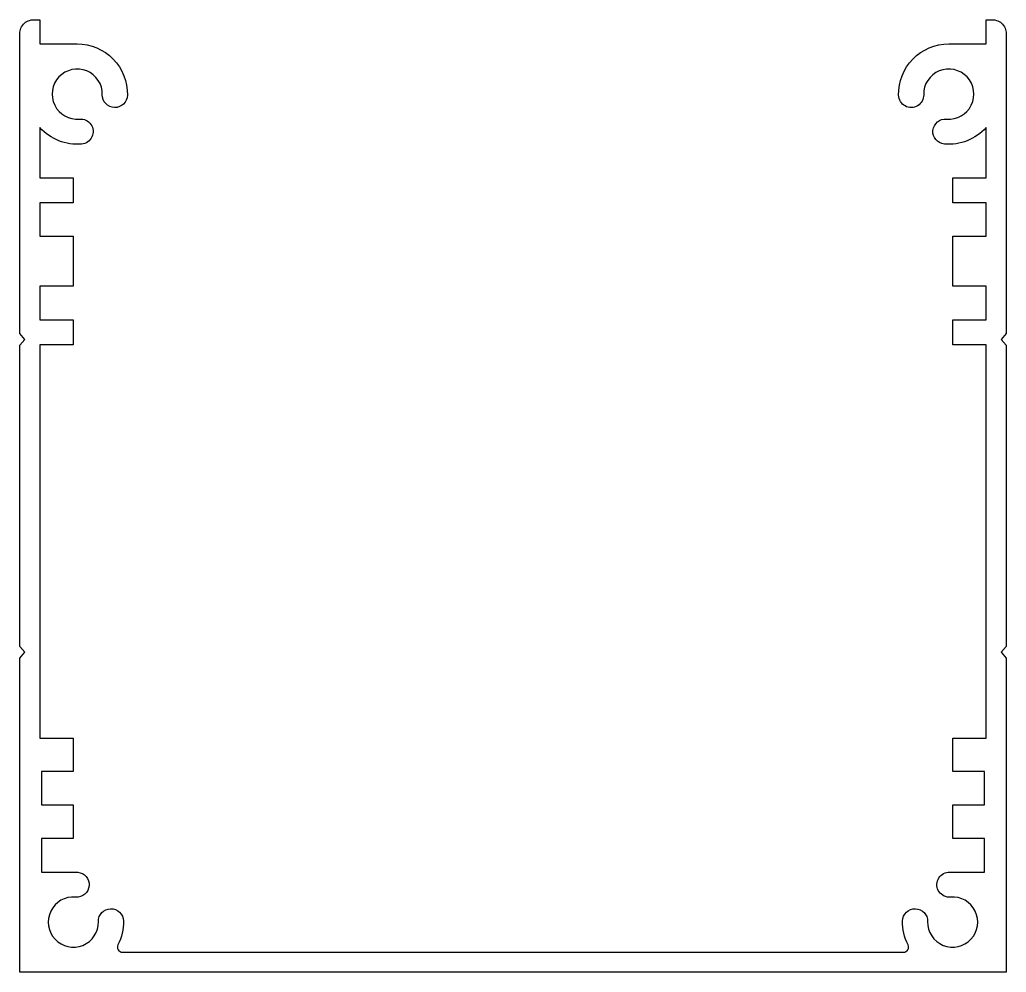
# Model space of a CAD drawing. Extents: x 122.3 to 181.3, y 177.4 to 234.4.
import ezdxf

# ---------------------------------------------------------------- set-up
doc = ezdxf.new("R2010")
doc.units = 0
doc.header["$LTSCALE"] = 15
doc.layers.get('0').update_dxf_attribs({"linetype": 'CONTINUOUS'})

msp = doc.modelspace()

# ---------------------------------------------------------------- linework, layer by layer
at = {"color": 0, "linetype": 'BYBLOCK', "ltscale": 0.03}
msp.add_lwpolyline([(128.181, 178.994, 0.560232), (128.449, 178.558), (175.17, 178.558, 0.560232), (175.437, 178.994, -0.124458), (175.11, 180.428, -1), (176.61, 180.393, 2.618034), (177.978, 181.852, -1), (177.846, 183.346, -0.021983), (178.109, 183.358), (180.009, 183.358), (180.009, 185.368), (178.109, 185.368), (178.109, 187.368), (180.009, 187.368), (180.009, 189.368), (178.109, 189.368), (178.109, 191.368), (180.109, 191.368), (180.109, 214.906), (178.109, 214.906), (178.109, 216.406), (180.109, 216.406), (180.109, 218.406), (178.109, 218.406), (178.109, 221.406), (180.109, 221.406), (180.109, 223.406), (178.109, 223.406), (178.109, 224.906), (180.109, 224.906), (180.109, 227.906, -0.236514), (177.61, 226.918, -1), (177.742, 228.412, 2.618034), (176.374, 229.871, -1), (174.874, 229.836, -0.421091), (177.873, 232.906), (180.109, 232.906), (180.109, 234.358), (180.459, 234.358, -0.451269), (181.309, 233.426), (181.309, 215.576), (181.009, 215.226), (181.309, 214.876), (181.309, 196.858), (181.009, 196.508), (181.309, 196.158), (181.309, 177.358), (122.309, 177.358), (122.309, 196.158), (122.609, 196.508), (122.309, 196.858), (122.309, 214.876), (122.609, 215.226), (122.309, 215.576), (122.309, 233.426, -0.451269), (123.159, 234.358), (123.509, 234.358), (123.509, 232.906), (125.745, 232.906, -0.421091), (128.745, 229.836, -1), (127.245, 229.871, 2.618034), (125.877, 228.412, -1), (126.009, 226.918, -0.236514), (123.509, 227.906), (123.509, 224.906), (125.509, 224.906), (125.509, 223.406), (123.509, 223.406), (123.509, 221.406), (125.509, 221.406), (125.509, 218.406), (123.509, 218.406), (123.509, 216.406), (125.509, 216.406), (125.509, 214.906), (123.509, 214.906), (123.509, 191.368), (125.509, 191.368), (125.509, 189.368), (123.609, 189.368), (123.609, 187.368), (125.509, 187.368), (125.509, 185.368), (123.609, 185.368), (123.609, 183.358), (125.509, 183.358, -0.021983), (125.773, 183.346, -1), (125.641, 181.852, 2.618034), (127.009, 180.393, -1), (128.508, 180.428, -0.124458)], format="xyb", close=True, dxfattribs=at)

doc.saveas('drawing.dxf')
